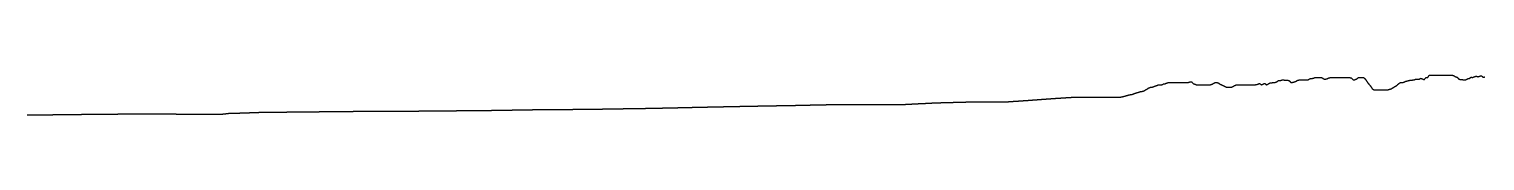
# Model space of a CAD drawing. Header units: millimetres. Extents: x 0 to 74012, y -3596 to 150.
# Drawn here: x 65054 to 74012, y -95 to 150 of the extents above; entities that cross this region are included whole.
import ezdxf

# ---------------------------------------------------------------- set-up
doc = ezdxf.new("R2010")
doc.units = ezdxf.units.MM
doc.layers.add('Clone', color=7, linetype='CONTINUOUS')

msp = doc.modelspace()

# ---------------------------------------------------------------- linework, layer by layer
at = {"layer": 'Clone'}
for points in [[(71993.4, 86.1259), (72003.6, 90)], [(72003.6, 90), (72013.8, 90)], [(72013.8, 90), (72024, 90.4178)], [(72024, 90.4178), (72034.2, 95.1557)], [(72034.2, 95.1557), (72044.4, 97.0347)], [(72044.4, 97.0347), (72054.6, 100.951)], [(72054.6, 100.951), (72064.8, 104.506)], [(72064.8, 104.506), (72074.9, 105)], [(72074.9, 105), (72085.1, 105)], [(72085.1, 105), (72095.3, 105)], [(72095.3, 105), (72105.5, 105)], [(72105.5, 105), (72115.7, 105)], [(72115.7, 105), (72125.9, 105)], [(72125.9, 105), (72136.1, 105)], [(72136.1, 105), (72146.3, 105)], [(72146.3, 105), (72156.4, 105)], [(72156.4, 105), (72166.6, 105)], [(72166.6, 105), (72176.8, 105)], [(72176.8, 105), (72187, 105)], [(72187, 105), (72197.2, 108.178)], [(72197.2, 108.178), (72207.4, 108.782)], [(72207.4, 108.782), (72217.6, 97.2905)], [(72217.6, 97.2905), (72227.7, 94.2223)], [(72227.7, 94.2223), (72237.9, 90.3463)], [(72237.9, 90.3463), (72248.1, 89.6213)], [(72248.1, 89.6213), (72258.3, 89.9304)], [(72258.3, 89.9304), (72268.5, 90)], [(72268.5, 90), (72278.7, 90)], [(72278.7, 90), (72288.9, 90)], [(72288.9, 90), (72299.1, 90)], [(72299.1, 90), (72309.2, 90)], [(72309.2, 90), (72319.4, 90)], [(72319.4, 90), (72329.6, 92.1281)], [(72329.6, 92.1281), (72339.8, 97.4037)], [(72339.8, 97.4037), (72350, 103.088)], [(72350, 103.088), (72360.2, 105)], [(72360.2, 105), (72370.4, 102.672)], [(72370.4, 102.672), (72380.6, 95.5881)], [(72380.6, 95.5881), (72390.7, 90.847)], [(72390.7, 90.847), (72400.9, 85.8732)], [(72472.2, 85.8723), (72482.4, 90)], [(72482.4, 90), (72492.6, 90)], [(72492.6, 90), (72502.8, 90)], [(72502.8, 90), (72513, 90)], [(72513, 90), (72523.2, 90)], [(72523.2, 90), (72533.4, 90)], [(72533.4, 90), (72543.5, 90)], [(72543.5, 90), (72553.7, 90)], [(72553.7, 90), (72563.9, 90)], [(72563.9, 90), (72574.1, 90)], [(72574.1, 90), (72584.3, 90)], [(72584.3, 90), (72594.5, 90)], [(72594.5, 90), (72604.7, 91.5769)], [(72604.7, 91.5769), (72614.9, 93.9467)], [(72614.9, 93.9467), (72625.5, 99.0013)], [(72625.5, 99.0013), (72636.2, 90.3588)], [(72636.2, 90.3588), (72646.9, 94.5849)], [(72646.9, 94.5849), (72657.5, 99.1783)], [(72657.5, 99.1783), (72668.2, 90)], [(72668.2, 90), (72678.9, 95.3997)], [(72678.9, 95.3997), (72689.5, 101.453)], [(72689.5, 101.453), (72700.2, 102.512)], [(72700.2, 102.512), (72710.9, 105)], [(72710.9, 105), (72721.5, 105)], [(72721.5, 105), (72732.2, 109.054)], [(72732.2, 109.054), (72742.9, 116.757)], [(72742.9, 116.757), (72753.5, 116.675)], [(72753.5, 116.675), (72764.2, 120)], [(72764.2, 120), (72774.9, 120)], [(72774.9, 120), (72785.5, 117.802)], [(72785.5, 117.802), (72796.2, 118.453)], [(72796.2, 118.453), (72806.9, 116.829)], [(72806.9, 116.829), (72817.5, 105.262)], [(72817.5, 105.262), (72828.2, 105)], [(72828.2, 105), (72838.9, 107.905)], [(72838.9, 107.905), (72849.5, 111.729)], [(72849.5, 111.729), (72860.2, 118.567)], [(72860.2, 118.567), (72870.9, 120)], [(72870.9, 120), (72881.5, 120)], [(72881.5, 120), (72892.2, 120)], [(72892.2, 120), (72902.9, 120)], [(72902.9, 120), (72913.5, 120)], [(72913.5, 120), (72924.2, 121.085)], [(72924.2, 121.085), (72934.9, 127.4)], [(72934.9, 127.4), (72945.5, 128.913)], [(72945.5, 128.913), (72956.2, 130.427)], [(72956.2, 130.427), (72966.9, 135)], [(72966.9, 135), (72977.5, 135)], [(72977.5, 135), (72988.2, 135)], [(72988.2, 135), (72998.9, 135)], [(72998.9, 135), (73009.5, 133.793)], [(73009.5, 133.793), (73020.2, 126.383)], [(73020.2, 126.383), (73030.9, 124.504)], [(73030.9, 124.504), (73041.5, 127.955)], [(73041.5, 127.955), (73052.2, 132.65)], [(73052.2, 132.65), (73062.9, 135)], [(73062.9, 135), (73073.5, 135)], [(73073.5, 135), (73084.2, 135)], [(73084.2, 135), (73094.9, 135)], [(73094.9, 135), (73105.5, 135)], [(73105.5, 135), (73116.2, 135)], [(73116.2, 135), (73126.9, 135)], [(73126.9, 135), (73137.5, 135)], [(73137.5, 135), (73148.2, 135)], [(73148.2, 135), (73158.9, 135)], [(73158.9, 135), (73169.5, 135)], [(73169.5, 135), (73180.2, 135)], [(73180.2, 135), (73190.9, 131.754)], [(73190.9, 131.754), (73201.5, 120.584)], [(73201.5, 120.584), (73212.2, 121.452)], [(73212.2, 121.452), (73222.9, 126.107)], [(73222.9, 126.107), (73233.5, 134.093)], [(73233.5, 134.093), (73244.2, 135)], [(73244.2, 135), (73254.9, 135)], [(73254.9, 135), (73265.5, 135)], [(73265.5, 135), (73276.2, 125.824)], [(73276.2, 125.824), (73286.9, 108.561)], [(73286.9, 108.561), (73297.5, 95.3716)], [(73297.5, 95.3716), (73308.2, 82.7522)], [(73468.2, 84.693), (73478.9, 94.3153)], [(73478.9, 94.3153), (73489.5, 102.859)], [(73489.5, 102.859), (73500.2, 105)], [(73500.2, 105), (73510.9, 105.402)], [(73510.9, 105.402), (73521.5, 110.579)], [(73521.5, 110.579), (73532.2, 113.566)], [(73532.2, 113.566), (73542.9, 116.004)], [(73542.9, 116.004), (73553.5, 118.905)], [(73553.5, 118.905), (73564.2, 119.558)], [(73564.2, 119.558), (73574.9, 120)], [(73574.9, 120), (73585.5, 124.834)], [(73585.5, 124.834), (73596.2, 124.844)], [(73596.2, 124.844), (73606.9, 124.059)], [(73606.9, 124.059), (73617.5, 130.109)], [(73617.5, 130.109), (73628.2, 126.555)], [(73628.2, 126.555), (73638.9, 121.821)], [(73638.9, 121.821), (73649.5, 134)], [(73649.5, 134), (73660.2, 134.152)], [(73660.2, 134.152), (73670.9, 149.507)], [(73670.9, 149.507), (73681.5, 150)], [(73681.5, 150), (73692.2, 150)], [(73692.2, 150), (73702.9, 150)], [(73702.9, 150), (73713.5, 150)], [(73713.5, 150), (73724.2, 150)], [(73724.2, 150), (73734.9, 150)], [(73734.9, 150), (73745.5, 150)], [(73745.5, 150), (73756.2, 150)], [(73756.2, 150), (73766.9, 150)], [(73766.9, 150), (73777.5, 150)], [(73777.5, 150), (73788.2, 150)], [(73788.2, 150), (73798.9, 150)], [(73798.9, 150), (73809.5, 150)], [(73809.5, 150), (73820.2, 146.136)], [(73820.2, 146.136), (73830.9, 140.511)], [(73830.9, 140.511), (73841.5, 136.832)], [(73841.5, 136.832), (73852.2, 124.558)], [(73852.2, 124.558), (73862.9, 123.161)], [(73862.9, 123.161), (73873.5, 122.374)], [(73873.5, 122.374), (73884.2, 120)], [(73884.2, 120), (73894.9, 121.669)], [(73894.9, 121.669), (73905.5, 127.267)], [(73905.5, 127.267), (73916.2, 129.244)], [(73916.2, 129.244), (73926.9, 136.739)], [(73926.9, 136.739), (73937.5, 135.376)], [(73937.5, 135.376), (73948.2, 140.257)], [(73948.2, 140.257), (73958.9, 142.996)], [(73958.9, 142.996), (73969.5, 139.573)], [(73969.5, 139.573), (73980.2, 143.352)], [(73980.2, 143.352), (73990.9, 145.692)], [(73990.9, 145.692), (74001.5, 136.78)], [(74001.5, 136.78), (74012.2, 138.609)], [(71260, -0.7159), (71270.2, 0.0506)], [(71270.2, 0.0506), (71280.4, 0.8172)], [(71280.4, 0.8172), (71290.5, 1.5691)], [(71290.5, 1.5691), (71300.7, 2.3211)], [(71300.7, 2.3211), (71310.9, 3.0551)], [(71310.9, 3.0551), (71321.1, 3.789)], [(71321.1, 3.789), (71331.3, 4.5229)], [(71331.3, 4.5229), (71341.5, 5.2633)], [(71341.5, 5.2633), (71351.7, 5.9724)], [(71351.7, 5.9724), (71361.9, 6.6816)], [(71361.9, 6.6816), (71372, 7.3907)], [(71372, 7.3907), (71382.2, 8.0998)], [(71382.2, 8.0998), (71392.4, 8.809)], [(71392.4, 8.809), (71402.6, 9.2307)], [(71402.6, 9.2307), (71412.8, 9.9398)], [(71412.8, 9.9398), (71423, 10.649)], [(71423, 10.649), (71433.2, 11.3581)], [(71433.2, 11.3581), (71443.4, 12.0672)], [(71443.4, 12.0672), (71453.5, 12.489)], [(71453.5, 12.489), (71463.7, 13.1981)], [(71463.7, 13.1981), (71473.9, 13.9072)], [(71473.9, 13.9072), (71484.1, 14.6164)], [(71484.1, 14.6164), (71494.3, 15)], [(71494.3, 15), (71504.5, 15)], [(71504.5, 15), (71514.7, 15)], [(71514.7, 15), (71524.8, 15)], [(71524.8, 15), (71535, 15)], [(71535, 15), (71545.2, 15)], [(71545.2, 15), (71555.4, 15)], [(71555.4, 15), (71565.6, 15)], [(71565.6, 15), (71575.8, 15)], [(71575.8, 15), (71586, 15)], [(71586, 15), (71596.2, 15)], [(71596.2, 15), (71606.3, 15)], [(71606.3, 15), (71616.5, 15)], [(71616.5, 15), (71626.7, 15)], [(71626.7, 15), (71636.9, 15)], [(71636.9, 15), (71647.1, 15)], [(71647.1, 15), (71657.3, 15)], [(71657.3, 15), (71667.5, 15)], [(71667.5, 15), (71677.7, 15)], [(71677.7, 15), (71687.8, 15)], [(71687.8, 15), (71698, 15)], [(71698, 15), (71708.2, 15)], [(71708.2, 15), (71718.4, 15)], [(71718.4, 15), (71728.6, 15)], [(71728.6, 15), (71738.8, 15)], [(71738.8, 15), (71749, 15)], [(71749, 15), (71759.1, 15)], [(71759.1, 15), (71769.3, 15)], [(71769.3, 15), (71779.5, 16.4321)], [(71779.5, 16.4321), (71789.7, 19.2595)], [(71789.7, 19.2595), (71799.9, 22.0868)], [(71799.9, 22.0868), (71810.1, 24.9142)], [(71810.1, 24.9142), (71820.3, 27.8319)], [(71820.3, 27.8319), (71830.5, 30)], [(71830.5, 30), (71840.6, 31.4692)], [(71840.6, 31.4692), (71850.8, 35.1013)], [(71850.8, 35.1013), (71861, 38.7334)], [(71861, 38.7334), (71871.2, 42.1428)], [(71871.2, 42.1428), (71881.4, 44.3461)], [(71881.4, 44.3461), (71891.6, 48.6297)], [(71891.6, 48.6297), (71901.8, 49.5612)], [(71901.8, 49.5612), (71912, 52.2072)], [(71912, 52.2072), (71922.1, 57.9464)], [(71922.1, 57.9464), (71932.3, 62.9784)], [(71932.3, 62.9784), (71942.5, 70.485)], [(71942.5, 70.485), (71952.7, 74.772)], [(71952.7, 74.772), (71962.9, 75.1509)], [(71962.9, 75.1509), (71973.1, 78.8092)], [(71973.1, 78.8092), (71983.3, 82.4676)], [(71983.3, 82.4676), (71993.4, 86.1259)], [(72400.9, 85.8732), (72411.1, 81.3555)], [(72411.1, 81.3555), (72421.3, 76.2448)], [(72421.3, 76.2448), (72431.5, 75)], [(72431.5, 75), (72441.7, 75)], [(72441.7, 75), (72451.9, 75)], [(72451.9, 75), (72462, 80.0899)], [(72462, 80.0899), (72472.2, 85.8723)], [(73308.2, 82.7522), (73318.9, 66.4311)], [(73318.9, 66.4311), (73329.5, 60)], [(73329.5, 60), (73340.2, 60)], [(73340.2, 60), (73350.9, 60)], [(73350.9, 60), (73361.5, 60)], [(73361.5, 60), (73372.2, 60)], [(73372.2, 60), (73382.9, 60)], [(73382.9, 60), (73393.5, 60)], [(73393.5, 60), (73404.2, 60)], [(73404.2, 60), (73414.9, 60)], [(73414.9, 60), (73425.5, 62.9439)], [(73425.5, 62.9439), (73436.2, 65.9578)], [(73436.2, 65.9578), (73446.9, 72.5012)], [(73446.9, 72.5012), (73457.5, 78.8958)], [(73457.5, 78.8958), (73468.2, 84.693)], [(65499.9, -89.6689), (65510.8, -89.5361)], [(65510.8, -89.5361), (65521.7, -89.4582)], [(65521.7, -89.4582), (65532.6, -89.3254)], [(65532.6, -89.3254), (65543.5, -89.2476)], [(65543.5, -89.2476), (65554.4, -89.1147)], [(65554.4, -89.1147), (65565.3, -89.0369)], [(65565.3, -89.0369), (65576.2, -88.959)], [(65576.2, -88.959), (65587.1, -88.8262)], [(65587.1, -88.8262), (65598, -88.7484)], [(65598, -88.7484), (65608.9, -88.6155)], [(65608.9, -88.6155), (65619.8, -88.5377)], [(65619.8, -88.5377), (65630.8, -88.4049)], [(65630.8, -88.4049), (65641.7, -88.327)], [(65641.7, -88.327), (65652.6, -88.2491)], [(65652.6, -88.2491), (65663.5, -88.1163)], [(65663.5, -88.1163), (65674.4, -88.0385)], [(65674.4, -88.0385), (65685.3, -87.9057)], [(65685.3, -87.9057), (65696.2, -87.8278)], [(65696.2, -87.8278), (65707.1, -87.695)], [(65707.1, -87.695), (65718, -87.6171)], [(65718, -87.6171), (65728.9, -87.5393)], [(65728.9, -87.5393), (65739.8, -87.4065)], [(65739.8, -87.4065), (65750.7, -87.331)], [(65750.7, -87.331), (65761.6, -87.1988)], [(65761.6, -87.1988), (65772.5, -87.1316)], [(65772.5, -87.1316), (65783.4, -87.0687)], [(65783.4, -87.0687), (65794.3, -86.9365)], [(65794.3, -86.9365), (65805.2, -87.0129)], [(65805.2, -87.0129), (65816.1, -87.2643)], [(65816.1, -87.2643), (65827, -87.151)], [(65827, -87.151), (65837.9, -87.4024)], [(65837.9, -87.4024), (65848.8, -87.6539)], [(65848.8, -87.6539), (65859.7, -87.5405)], [(65859.7, -87.5405), (65870.6, -87.792)], [(65870.6, -87.792), (65881.5, -87.6786)], [(65881.5, -87.6786), (65892.4, -87.9301)], [(65892.4, -87.9301), (65903.3, -88.1815)], [(65903.3, -88.1815), (65914.2, -88.0682)], [(65914.2, -88.0682), (65925.1, -88.3196)], [(65925.1, -88.3196), (65936, -88.5711)], [(65936, -88.5711), (65946.9, -88.4577)], [(65946.9, -88.4577), (65957.8, -88.7092)], [(65957.8, -88.7092), (65968.7, -88.9606)], [(65968.7, -88.9606), (65979.6, -88.8473)], [(65979.6, -88.8473), (65990.5, -89.0987)], [(65990.5, -89.0987), (66001.4, -89.3502)], [(66001.4, -89.3502), (66012.3, -89.2368)], [(66012.3, -89.2368), (66023.2, -89.4883)], [(66023.2, -89.4883), (66034.1, -89.3749)], [(66034.1, -89.3749), (66045, -89.6264)], [(66236.3, -90), (66246.9, -88.6451)], [(66246.9, -88.6451), (66257.4, -87.5684)], [(66257.4, -87.5684), (66268, -86.3091)], [(66268, -86.3091), (66278.6, -85.1383)], [(66278.6, -85.1383), (66289.1, -83.7612)], [(66289.1, -83.7612), (66299.7, -83.6839)], [(66299.7, -83.6839), (66310.3, -83.4528)], [(66310.3, -83.4528), (66320.9, -83.314)], [(66320.9, -83.314), (66331.4, -82.8956)], [(66331.4, -82.8956), (66342, -82.7568)], [(66342, -82.7568), (66352.6, -82.5716)], [(66352.6, -82.5716), (66363.1, -82.185)], [(66363.1, -82.185), (66373.7, -81.8528)], [(66373.7, -81.8528), (66384.3, -81.4979)], [(66384.3, -81.4979), (66394.9, -81.1379)], [(66394.9, -81.1379), (66405.4, -80.7659)], [(66405.4, -80.7659), (66416, -80.4037)], [(66416, -80.4037), (66426.6, -80.0337)], [(66426.6, -80.0337), (66436.8, -79.6637)], [(66436.8, -79.6637), (66447.1, -79.2995)], [(66447.1, -79.2995), (66457.4, -78.9295)], [(66457.4, -78.9295), (66467.6, -78.5595)], [(66467.6, -78.5595), (66477.9, -78.211)], [(66477.9, -78.211), (66488.1, -77.9529)], [(66488.1, -77.9529), (66498.4, -77.8533)], [(66498.4, -77.8533), (66508.7, -77.7536)], [(66508.7, -77.7536), (66518.9, -77.654)], [(66518.9, -77.654), (66529.2, -77.5543)], [(66529.2, -77.5543), (66539.4, -77.4562)], [(66539.4, -77.4562), (66549.7, -77.3562)], [(66549.7, -77.3562), (66560, -77.2561)], [(66560, -77.2561), (66570.2, -77.156)], [(66570.2, -77.156), (66580.5, -77.0559)], [(66580.5, -77.0559), (66590.7, -76.9543)], [(66590.7, -76.9543), (66601, -76.8542)], [(66601, -76.8542), (66611.3, -76.7541)], [(66611.3, -76.7541), (66621.5, -76.654)], [(66621.5, -76.654), (66631.8, -76.5539)], [(66631.8, -76.5539), (66642, -76.4524)], [(66642, -76.4524), (66652.3, -76.3523)], [(66652.3, -76.3523), (66662.6, -76.2522)], [(66662.6, -76.2522), (66672.8, -76.1521)], [(66672.8, -76.1521), (66683.1, -76.052)], [(66683.1, -76.052), (66693.3, -75.9505)], [(66693.3, -75.9505), (66703.6, -75.8504)], [(66703.6, -75.8504), (66713.9, -75.7503)], [(66713.9, -75.7503), (66724.1, -75.6502)], [(66724.1, -75.6502), (66734.4, -75.5501)], [(66734.4, -75.5501), (66744.6, -75.4485)], [(66744.6, -75.4485), (66754.9, -75.3484)], [(66754.9, -75.3484), (66765.2, -75.2483)], [(66765.2, -75.2483), (66775.4, -75.1483)], [(66775.4, -75.1483), (66785.7, -75.0482)], [(66785.7, -75.0482), (66795.9, -74.9481)], [(66795.9, -74.9481), (66806.2, -74.8465)], [(66806.2, -74.8465), (66816.5, -74.7464)], [(66816.5, -74.7464), (66826.7, -74.6463)], [(66826.7, -74.6463), (66837, -74.4461)], [(66837, -74.4461), (66847.3, -74.346)], [(66847.3, -74.346), (66857.5, -74.2459)], [(66857.5, -74.246), (66867.8, -74.1459)], [(66867.8, -74.1459), (66878, -74.0443)], [(66878, -74.0443), (66888.3, -73.9442)], [(66888.3, -73.9442), (66898.6, -73.8441)], [(66898.6, -73.8441), (66908.8, -73.744)], [(66908.8, -73.744), (66919.1, -73.6439)], [(66919.1, -73.6439), (66929.3, -73.5438)], [(66929.3, -73.5438), (66939.6, -73.4437)], [(66939.6, -73.4437), (66949.9, -73.3436)], [(66949.9, -73.3436), (66960.1, -73.2421)], [(66960.1, -73.2421), (66970.4, -73.142)], [(66970.4, -73.142), (66980.6, -73.0419)], [(66980.6, -73.0419), (66990.9, -72.9418)], [(66990.9, -72.9418), (67001.2, -72.8417)], [(67001.2, -72.8417), (67011.4, -72.7416)], [(67011.4, -72.7416), (67021.7, -72.6415)], [(67021.7, -72.6415), (67031.9, -72.5414)], [(67031.9, -72.5414), (67042.2, -72.4399)], [(67042.2, -72.4399), (67052.5, -72.3398)], [(67052.5, -72.3398), (67062.7, -72.2397)], [(67062.7, -72.2397), (67073, -72.1396)], [(67073, -72.1396), (67083.2, -72.0395)], [(67083.2, -72.0395), (67093.5, -72)], [(67093.5, -72), (67103.8, -72)], [(67103.8, -72), (67114, -72)], [(67114, -72), (67124.3, -72)], [(67124.3, -72), (67134.5, -72)], [(67134.5, -72), (67144.8, -72)], [(67144.8, -72), (67155.1, -72)], [(67155.1, -72), (67165.3, -72)], [(67165.3, -72), (67175.6, -72)], [(67175.6, -72), (67185.8, -72)], [(67185.8, -72), (67196.1, -72)], [(67196.1, -72), (67206.4, -72)], [(67206.4, -72), (67216.6, -72)], [(67216.6, -72), (67226.9, -72)], [(67226.9, -72), (67237.1, -72)], [(67237.1, -72), (67247.4, -72)], [(67247.4, -72), (67257.7, -72)], [(67257.7, -72), (67267.9, -72)], [(67267.9, -72), (67278.2, -72)], [(67278.2, -72), (67288.4, -72)], [(67288.4, -72), (67298.7, -72)], [(67298.7, -72), (67309, -71.9102)], [(67309, -71.9102), (67319.2, -71.8035)], [(67319.2, -71.8035), (67329.5, -71.6968)], [(67329.5, -71.6968), (67339.8, -71.4835)], [(67339.8, -71.4835), (67350, -71.3768)], [(67350, -71.3768), (67360.3, -71.2701)], [(67360.3, -71.2701), (67370.5, -71.1635)], [(67370.5, -71.1635), (67380.8, -71.0568)], [(67380.8, -71.0568), (67391.1, -70.9501)], [(67391.1, -70.9501), (67401.3, -70.8435)], [(67401.3, -70.8435), (67411.6, -70.747)], [(67411.6, -70.747), (67421.8, -70.671)], [(67421.8, -70.671), (67432.1, -70.5106)], [(67432.1, -70.5106), (67442.4, -70.4256)], [(67442.4, -70.4256), (67452.6, -70.3381)], [(67452.6, -70.3381), (67462.9, -70.2505)], [(67462.9, -70.2505), (67473.1, -70.1629)], [(67473.1, -70.1629), (67483.4, -70.0753)], [(67483.4, -70.0753), (67493.7, -69.9877)], [(67493.7, -69.9877), (67503.9, -69.9002)], [(67503.9, -69.9002), (67514.2, -69.8126)], [(67514.2, -69.8126), (67524.4, -69.725)], [(67524.4, -69.725), (67534.7, -69.6374)], [(67534.7, -69.6374), (67545, -69.5499)], [(67545, -69.5499), (67555.2, -69.4623)], [(67555.2, -69.4623), (67565.5, -69.3747)], [(67565.5, -69.3747), (67575.7, -69.2871)], [(67575.7, -69.2871), (67586, -69.1995)], [(67586, -69.1995), (67596.3, -69.112)], [(67596.3, -69.112), (67606.5, -69.0244)], [(67606.5, -69.0244), (67616.8, -68.9302)], [(67616.8, -68.9302), (67627, -68.8321)], [(67627, -68.8321), (67637.3, -68.734)], [(67637.3, -68.734), (67647.6, -68.6365)], [(67647.6, -68.6365), (67657.8, -68.5404)], [(67657.8, -68.5404), (67668.1, -68.4444)], [(67668.1, -68.4444), (67678.3, -68.3483)], [(67678.3, -68.3483), (67688.6, -68.2523)], [(67688.6, -68.2523), (67698.9, -68.1565)], [(67698.9, -68.1565), (67709.1, -68.0607)], [(67709.1, -68.0607), (67719.4, -68.011)], [(67719.4, -68.011), (67729.6, -67.9158)], [(67729.6, -67.9158), (67739.9, -67.7254)], [(67739.9, -67.7254), (67750.2, -67.6302)], [(67750.2, -67.6302), (67760.4, -67.535)], [(67760.4, -67.535), (67770.7, -67.4398)], [(67770.7, -67.4398), (67780.9, -67.3449)], [(67780.9, -67.3449), (67791.2, -67.2505)], [(67791.2, -67.2505), (67801.5, -67.1561)], [(67801.5, -67.1561), (67811.7, -67.0618)], [(67811.7, -67.0618), (67822, -66.9674)], [(67822, -66.9674), (67832.3, -66.873)], [(67832.3, -66.873), (67842.5, -66.7786)], [(67842.5, -66.7786), (67852.8, -66.6843)], [(67852.8, -66.6843), (67863, -66.5899)], [(67863, -66.5899), (67873.3, -66.4955)], [(67873.3, -66.4955), (67883.6, -66.4011)], [(67883.6, -66.4011), (67893.8, -66.3068)], [(67893.8, -66.3068), (67904.1, -66.2124)], [(67904.1, -66.2124), (67914.3, -66.1179)], [(67914.3, -66.1179), (67924.6, -66.0235)], [(67924.6, -66.0235), (67934.9, -65.9608)], [(67934.9, -65.9608), (67945.1, -65.7642)], [(67945.1, -65.7642), (67955.4, -65.5684)], [(67955.4, -65.5684), (67965.6, -65.3731)], [(67965.6, -65.3731), (67975.9, -65.1778)], [(67975.9, -65.1778), (67986.2, -64.9825)], [(67986.2, -64.9825), (67996.4, -64.7872)], [(67996.4, -64.7872), (68006.7, -64.5965)], [(68006.7, -64.5965), (68016.9, -64.4068)], [(68016.9, -64.4068), (68027.2, -64.2172)], [(68027.2, -64.2172), (68037.5, -64.0305)], [(68037.5, -64.0305), (68047.7, -63.8444)], [(68047.7, -63.8444), (68058, -63.807)], [(68058, -63.807), (68068.2, -63.6381)], [(68068.2, -63.6381), (68078.5, -63.4232)], [(68078.5, -63.4232), (68088.8, -63.2495)], [(68088.8, -63.2495), (68099, -63.0839)], [(68099, -63.0839), (68109.3, -62.9079)], [(68109.3, -62.9079), (68119.5, -62.733)], [(68119.5, -62.733), (68129.8, -62.5609)], [(68129.8, -62.5609), (68140.1, -62.3019)], [(68140.1, -62.3019), (68150.3, -62.1828)], [(68150.3, -62.1828), (68160.6, -62.0456)], [(68160.6, -62.0456), (68170.8, -61.822)], [(68170.8, -61.822), (68181.1, -61.5512)], [(68181.1, -61.5512), (68191.4, -61.5298)], [(68191.4, -61.5298), (68201.6, -61.465)], [(68201.6, -61.465), (68211.9, -61.3979)], [(68211.9, -61.3979), (68222.1, -61.3309)], [(68222.1, -61.3309), (68232.4, -61.2638)], [(68232.4, -61.2638), (68242.7, -61.1967)], [(68242.7, -61.1967), (68252.9, -61.2941)], [(68252.9, -61.2941), (68263.2, -61.227)], [(68263.2, -61.227), (68273.4, -61.1599)], [(68273.4, -61.1599), (68283.7, -61.0928)], [(68283.7, -61.0928), (68294, -61.0258)], [(68294, -61.0258), (68304.2, -60.9395)], [(68304.2, -60.9395), (68314.5, -60.9449)], [(68314.5, -60.9449), (68324.7, -60.8431)], [(68324.7, -60.8431), (68335, -60.7398)], [(68335, -60.7398), (68345.3, -60.6361)], [(68345.3, -60.6361), (68355.5, -60.5324)], [(68355.5, -60.5324), (68365.8, -60.4206)], [(68365.8, -60.4206), (68376.1, -60.3221)], [(68376.1, -60.3221), (68386.3, -60.3113)], [(68386.3, -60.3113), (68396.6, -60.1852)], [(68396.6, -60.1852), (68406.8, -60.059)], [(68406.8, -60.059), (68417.1, -60)], [(68417.1, -60), (68427.4, -59.9432)], [(68427.4, -59.9432), (68437.6, -59.8107)], [(68437.6, -59.8107), (68447.9, -59.831)], [(68447.9, -59.831), (68458.1, -59.7426)], [(68458.1, -59.7426), (68468.4, -59.6098)], [(68468.4, -59.6098), (68478.7, -59.4723)], [(68478.7, -59.4723), (68488.9, -59.3153)], [(68488.9, -59.3153), (68499.2, -59.1794)], [(68499.2, -59.1794), (68509.4, -59.0366)], [(68509.4, -59.0366), (68519.7, -58.995)], [(68519.7, -58.995), (68529.9, -58.8522)], [(68529.9, -58.8522), (68540.1, -58.7093)], [(68540.1, -58.7093), (68550.3, -58.5665)], [(68550.3, -58.5665), (68560.4, -58.4237)], [(68560.4, -58.4237), (68570.6, -58.2858)], [(68570.6, -58.2858), (68580.8, -58.1197)], [(68580.8, -58.1197), (68591, -57.9531)], [(68591, -57.9531), (68601.2, -57.7865)], [(68601.2, -57.7865), (68611.4, -57.6199)], [(68611.4, -57.6199), (68621.6, -57.4534)], [(68621.6, -57.4534), (68631.8, -57.3196)], [(68631.8, -57.3196), (68641.9, -57.1512)], [(68641.9, -57.1512), (68652.1, -56.9828)], [(68652.1, -56.9828), (68662.3, -56.8144)], [(68662.3, -56.8144), (68672.5, -56.6459)], [(68672.5, -56.6459), (68682.7, -56.4815)], [(68682.7, -56.4815), (68692.9, -56.315)], [(68692.9, -56.315), (68703.1, -56.1484)], [(68703.1, -56.1484), (68713.2, -55.9839)], [(68713.2, -55.9839), (68723.4, -55.8204)], [(68723.4, -55.8204), (68733.6, -55.7144)], [(68733.6, -55.7144), (68743.8, -55.5509)], [(68743.8, -55.5509), (68754, -55.3873)], [(68754, -55.3873), (68764.2, -55.2233)], [(68764.2, -55.2233), (68774.4, -55.0553)], [(68774.4, -55.0553), (68784.6, -54.8873)], [(68784.6, -54.8873), (68794.7, -54.7712)], [(68794.7, -54.7712), (68804.9, -54.6131)], [(68804.9, -54.6131), (68815.1, -54.4495)], [(68815.1, -54.4495), (68825.3, -54.286)], [(68825.3, -54.286), (68835.5, -54.1225)], [(68835.5, -54.1225), (68845.7, -54.0337)], [(68845.7, -54.0337), (68855.9, -53.8806)], [(68855.9, -53.8806), (68866.1, -53.667)], [(68866.1, -53.667), (68876.2, -53.4535)], [(68876.2, -53.4535), (68886.4, -53.24)], [(68886.4, -53.24), (68896.6, -53.0957)], [(68896.6, -53.0957), (68906.8, -52.8872)], [(68906.8, -52.8872), (68917, -52.6786)], [(68917, -52.6786), (68927.2, -52.47)], [(68927.2, -52.47), (68937.4, -52.2615)], [(68937.4, -52.2615), (68947.5, -52.035)], [(68947.5, -52.035), (68957.7, -51.8519)], [(68957.7, -51.8519), (68967.9, -51.6332)], [(68967.9, -51.6332), (68978.1, -51.4145)], [(68978.1, -51.4145), (68988.3, -51.1957)], [(68988.3, -51.1957), (68998.5, -50.9697)], [(68998.5, -50.9697), (69008.7, -50.7433)], [(69008.7, -50.7433), (69018.9, -50.5146)], [(69018.9, -50.5146), (69029, -50.2862)], [(69029, -50.2862), (69039.2, -50.0577)], [(69039.2, -50.0577), (69049.4, -49.8293)], [(69049.4, -49.8293), (69059.6, -49.6087)], [(69059.6, -49.6087), (69069.8, -49.3719)], [(69069.8, -49.3719), (69080, -49.135)], [(69080, -49.135), (69090.2, -48.8981)], [(69090.2, -48.8981), (69100.4, -48.6613)], [(69100.4, -48.6613), (69110.5, -48.4244)], [(69110.5, -48.4244), (69120.7, -48.1973)], [(69120.7, -48.1973), (69130.9, -47.9617)], [(69130.9, -47.9617), (69141.1, -47.7338)], [(69141.1, -47.7338), (69151.3, -47.5059)], [(69151.3, -47.5059), (69161.5, -47.278)], [(69161.5, -47.278), (69171.7, -47.0714)], [(69171.7, -47.0714), (69181.8, -46.8518)], [(69181.8, -46.8518), (69192, -46.6287)], [(69192, -46.6287), (69202.2, -46.4054)], [(69202.2, -46.4054), (69212.4, -46.1821)], [(69212.4, -46.1821), (69222.6, -45.9747)], [(69222.6, -45.9747), (69232.8, -45.7515)], [(69232.8, -45.7515), (69243, -45.5307)], [(69243, -45.5307), (69253.2, -45.3138)], [(69253.2, -45.3138), (69263.3, -45.0969)], [(69263.3, -45.0969), (69273.5, -44.88)], [(69273.5, -44.88), (69283.7, -44.6991)], [(69283.7, -44.6991), (69293.9, -44.4797)], [(69293.9, -44.4797), (69304.1, -44.2603)], [(69304.1, -44.2603), (69314.3, -44.0414)], [(69314.3, -44.0414), (69324.5, -43.8251)], [(69324.5, -43.8251), (69334.7, -43.6507)], [(69334.7, -43.6507), (69344.8, -43.4345)], [(69344.8, -43.4345), (69355, -43.2179)], [(69355, -43.2179), (69365.2, -43.0005)], [(69365.2, -43.0005), (69375.4, -42.783)], [(69375.4, -42.783), (69385.6, -42.6033)], [(69385.6, -42.6033), (69395.8, -42.3871)], [(69395.8, -42.3871), (69406, -42.1708)], [(69406, -42.1708), (69416.1, -41.9582)], [(69416.1, -41.9582), (69426.3, -41.7595)], [(69426.3, -41.7595), (69436.5, -41.563)], [(69436.5, -41.563), (69446.7, -41.3971)], [(69446.7, -41.3971), (69456.9, -41.1997)], [(69456.9, -41.1997), (69467.1, -41.0023)], [(69467.1, -41.0023), (69477.3, -40.8049)], [(69477.3, -40.8049), (69487.5, -40.6117)], [(69487.5, -40.6117), (69497.6, -40.4785)], [(69497.6, -40.4785), (69507.8, -40.2849)], [(69507.8, -40.2849), (69518, -40.0913)], [(69518, -40.0913), (69528.2, -39.8977)], [(69528.2, -39.8977), (69538.4, -39.7041)], [(69538.4, -39.7041), (69548.6, -39.5385)], [(69548.6, -39.5385), (69558.8, -39.3527)], [(69558.8, -39.3527), (69569, -39.1669)], [(69569, -39.1669), (69579.1, -38.9811)], [(69579.1, -38.9811), (69589.3, -38.7953)], [(69589.3, -38.7953), (69599.5, -38.6094)], [(69599.5, -38.6094), (69609.7, -38.4325)], [(69609.7, -38.4325), (69619.9, -38.2502)], [(69619.9, -38.2502), (69630.1, -38.0678)], [(69630.1, -38.0678), (69640.3, -37.8855)], [(69640.3, -37.8855), (69650.4, -37.7032)], [(69650.4, -37.7032), (69660.6, -37.5552)], [(69660.6, -37.5552), (69670.8, -37.3666)], [(69670.8, -37.3666), (69681, -37.1841)], [(69681, -37.1841), (69691.2, -37.0053)], [(69691.2, -37.0053), (69701.4, -36.8265)], [(69701.4, -36.8265), (69711.6, -36.6987)], [(69711.6, -36.6987), (69721.8, -36.5199)], [(69721.8, -36.5199), (69731.9, -36.3412)], [(69731.9, -36.3412), (69742.1, -36.1602)], [(69742.1, -36.1602), (69752.3, -35.9801)], [(69752.3, -35.9801), (69762.5, -35.7371)], [(69762.5, -35.7371), (69772.7, -35.5779)], [(69772.7, -35.5779), (69782.9, -35.3349)], [(69782.9, -35.3349), (69793.1, -35.0929)], [(69793.1, -35.0929), (69803.3, -34.8516)], [(69803.3, -34.8516), (69813.4, -34.6103)], [(69813.4, -34.6103), (69823.6, -34.452)], [(69823.6, -34.452), (69833.8, -34.2092)], [(69833.8, -34.2092), (69844, -33.9682)], [(69844, -33.9682), (69854.2, -33.7231)], [(69854.2, -33.7231), (69864.4, -33.477)], [(69864.4, -33.477), (69874.6, -33.3128)], [(69874.6, -33.3128), (69884.7, -33.0657)], [(69884.7, -33.0657), (69894.9, -32.8185)], [(69894.9, -32.8185), (69905.1, -32.5623)], [(69905.1, -32.5623), (69915.3, -32.3019)], [(69915.3, -32.3019), (69925.5, -32.0907)], [(69925.5, -32.0907), (69935.7, -32.0543)], [(69935.7, -32.0543), (69945.9, -31.8345)], [(69945.9, -31.8345), (69956.1, -31.6146)], [(69956.1, -31.6146), (69966.2, -31.3948)], [(69966.2, -31.3948), (69976.4, -31.175)], [(69976.4, -31.175), (69986.6, -31.0523)], [(69986.6, -31.0523), (69996.8, -30.8325)], [(69996.8, -30.8325), (70007, -30.6126)], [(70007, -30.6126), (70017.2, -30.3924)], [(70017.2, -30.3924), (70027.4, -30.1594)], [(70027.4, -30.1594), (70037.6, -30)], [(70037.6, -30), (70047.7, -30)], [(70047.7, -30), (70057.9, -30)], [(70057.9, -30), (70068.1, -30)], [(70068.1, -30), (70078.3, -30)], [(70078.3, -30), (70088.5, -30)], [(70088.5, -30), (70098.7, -30)], [(70098.7, -30), (70108.9, -30)], [(70108.9, -30), (70119, -30)], [(70119, -30), (70129.2, -30)], [(70129.2, -30), (70139.4, -30)], [(70139.4, -30), (70149.6, -30)], [(70149.6, -30), (70159.8, -30)], [(70159.8, -30), (70170, -30)], [(70170, -30), (70180.2, -30)], [(70180.2, -30), (70190.4, -30)], [(70190.4, -30), (70200.5, -30)], [(70200.5, -30), (70210.7, -30)], [(70210.7, -30), (70220.9, -30)], [(70220.9, -30), (70231.1, -30)], [(70231.1, -30), (70241.3, -30)], [(70241.3, -30), (70251.5, -30)], [(70251.5, -30), (70261.7, -30)], [(70261.7, -30), (70271.9, -30)], [(70271.9, -30), (70282, -30)], [(70282, -30), (70292.2, -30)], [(70292.2, -30), (70302.4, -30)], [(70302.4, -30), (70312.6, -30)], [(70312.6, -30), (70322.8, -30)], [(70322.8, -30), (70333, -30)], [(70333, -30), (70343.2, -30)], [(70343.2, -30), (70353.3, -30)], [(70353.3, -30), (70363.5, -30)], [(70363.5, -30), (70373.7, -30)], [(70373.7, -30), (70383.9, -30)], [(70383.9, -30), (70394.1, -30)], [(70394.1, -30), (70404.3, -30)], [(70404.3, -30), (70414.5, -30)], [(70414.5, -30), (70424.7, -30)], [(70424.7, -30), (70434.8, -30)], [(70434.8, -30), (70445, -29.5964)], [(70445, -29.5964), (70455.2, -29.1622)], [(70455.2, -29.1622), (70465.4, -28.7279)], [(70465.4, -28.7279), (70475.6, -27.8609)], [(70475.6, -27.8609), (70485.8, -27.4266)], [(70485.8, -27.4266), (70496, -26.9924)], [(70496, -26.9924), (70506.2, -26.5581)], [(70506.2, -26.5581), (70516.3, -26.1238)], [(70516.3, -26.1238), (70526.5, -25.2568)], [(70526.5, -25.2568), (70536.7, -24.8226)], [(70536.7, -24.8226), (70546.9, -24.3883)], [(70546.9, -24.3883), (70557.1, -23.954)], [(70557.1, -23.954), (70567.3, -23.5197)], [(70567.3, -23.5197), (70577.5, -23.0855)], [(70577.5, -23.0855), (70587.6, -22.2185)], [(70587.6, -22.2185), (70597.8, -21.7842)], [(70597.8, -21.7842), (70608, -21.3499)], [(70608, -21.3499), (70618.2, -20.9157)], [(70618.2, -20.9157), (70628.4, -20.4814)], [(70628.4, -20.4814), (70638.6, -20.0272)], [(70638.6, -20.0272), (70648.8, -19.7449)], [(70648.8, -19.7449), (70659, -19.459)], [(70659, -19.459), (70669.1, -19.1743)], [(70669.1, -19.1743), (70679.3, -18.8902)], [(70679.3, -18.8902), (70689.5, -18.6466)], [(70689.5, -18.6466), (70699.7, -18.3658)], [(70699.7, -18.3658), (70709.9, -18.085)], [(70709.9, -18.085), (70720.1, -17.8042)], [(70720.1, -17.8042), (70730.3, -17.5233)], [(70730.3, -17.5233), (70740.5, -17.2425)], [(70740.5, -17.2425), (70750.6, -16.9989)], [(70750.6, -16.9989), (70760.8, -16.7181)], [(70760.8, -16.7181), (70771, -16.4373)], [(70771, -16.4373), (70781.2, -16.1565)], [(70781.2, -16.1565), (70791.4, -15.8756)], [(70791.4, -15.8756), (70801.6, -15.6321)], [(70801.6, -15.6321), (70811.8, -15.3512)], [(70811.8, -15.3512), (70821.9, -15.0704)], [(70821.9, -15.0704), (70832.1, -15)], [(70832.1, -15), (70842.3, -15)], [(70842.3, -15), (70852.5, -15)], [(70852.5, -15), (70862.7, -15)], [(70862.7, -15), (70872.9, -15)], [(70872.9, -15), (70883.1, -15)], [(70883.1, -15), (70893.3, -15)], [(70893.3, -15), (70903.4, -15)], [(70903.4, -15), (70913.6, -15)], [(70913.6, -15), (70923.8, -15)], [(70923.8, -15), (70934, -15)], [(70934, -15), (70944.2, -15)], [(70944.2, -15), (70954.4, -15)], [(70954.4, -15), (70964.6, -15)], [(70964.6, -15), (70974.8, -15)], [(70974.8, -15), (70984.9, -15)], [(70984.9, -15), (70995.1, -15)], [(70995.1, -15), (71005.3, -15)], [(71005.3, -15), (71015.5, -15)], [(71015.5, -15), (71025.7, -15)], [(71025.7, -15), (71035.9, -15)], [(71035.9, -15), (71046.1, -15)], [(71046.1, -15), (71056.2, -14.7152)], [(71056.2, -14.7152), (71066.4, -13.9817)], [(71066.4, -13.9817), (71076.6, -13.503)], [(71076.6, -13.503), (71086.8, -12.7695)], [(71086.8, -12.7695), (71097, -12.0359)], [(71097, -12.0359), (71107.2, -11.3023)], [(71107.2, -11.3023), (71117.4, -10.5688)], [(71117.4, -10.5688), (71127.6, -10.0902)], [(71127.6, -10.0902), (71137.7, -9.3566)], [(71137.7, -9.3566), (71147.9, -8.623)], [(71147.9, -8.623), (71158.1, -7.8895)], [(71158.1, -7.8895), (71168.3, -7.1559)], [(71168.3, -7.1559), (71178.5, -6.6452)], [(71178.5, -6.6452), (71188.7, -5.8995)], [(71188.7, -5.8995), (71198.9, -5.1537)], [(71198.9, -5.1537), (71209.1, -4.408)], [(71209.1, -4.408), (71219.2, -3.6622)], [(71219.2, -3.6622), (71229.4, -2.9073)], [(71229.4, -2.9073), (71239.6, -2.249)], [(71239.6, -2.249), (71249.8, -1.4824)], [(71249.8, -1.4824), (71260, -0.7159)], [(65042.8, -94.5521), (65054.4, -94.4036)], [(65054.4, -94.4036), (65066, -94.3001)], [(65066, -94.3001), (65077.7, -94.1519)], [(65077.7, -94.1519), (65089.3, -94.0482)], [(65089.3, -94.0482), (65100.9, -93.9005)], [(65100.9, -93.9005), (65112.6, -93.7962)], [(65112.6, -93.7962), (65124.2, -93.6491)], [(65124.2, -93.6491), (65135.8, -93.5443)], [(65135.8, -93.5443), (65147.4, -93.3976)], [(65147.4, -93.3976), (65159.1, -93.2927)], [(65159.1, -93.2927), (65170.7, -93.1462)], [(65170.7, -93.1462), (65182.3, -93.0015)], [(65182.3, -93.0015), (65194, -92.895)], [(65194, -92.895), (65205.6, -92.751)], [(65205.6, -92.751), (65217.2, -92.6445)], [(65217.2, -92.6445), (65228.8, -92.5009)], [(65228.8, -92.5009), (65240.5, -92.3941)], [(65240.5, -92.3941), (65252.1, -92.2514)], [(65252.1, -92.2514), (65263.7, -92.1438)], [(65263.7, -92.1438), (65275.4, -92.0019)], [(65275.4, -92.0019), (65287, -91.8943)], [(65287, -91.8943), (65298.6, -91.7513)], [(65298.6, -91.7513), (65310.2, -91.6445)], [(65310.2, -91.6445), (65321.9, -91.5008)], [(65321.9, -91.5008), (65333.5, -91.394)], [(65333.5, -91.394), (65345.1, -91.1435)], [(65345.1, -91.1435), (65356.8, -90.9997)], [(65356.8, -90.9997), (65368.4, -90.8929)], [(65368.4, -90.8929), (65380, -90.742)], [(65380, -90.742), (65390.9, -90.6424)], [(65390.9, -90.6424), (65401.8, -90.5356)], [(65401.8, -90.5356), (65412.7, -90.3857)], [(65412.7, -90.3857), (65423.6, -90.2851)], [(65423.6, -90.2851), (65434.5, -90.1266)], [(65434.5, -90.1266), (65445.4, -90.0294)], [(65445.4, -90.0294), (65456.3, -90)], [(65456.3, -90), (65467.2, -89.9574)], [(65467.2, -89.9574), (65478.1, -89.8796)], [(65478.1, -89.8796), (65489, -89.7468)], [(65489, -89.7468), (65499.9, -89.6689)], [(66045, -89.6264), (66055.9, -89.8778)], [(66055.9, -89.8778), (66066.8, -90)], [(66066.8, -90), (66077.7, -90)], [(66077.7, -90), (66088.3, -90)], [(66088.3, -90), (66098.9, -90)], [(66098.9, -90), (66109.4, -90)], [(66109.4, -90), (66120, -90)], [(66120, -90), (66130.6, -90)], [(66130.6, -90), (66141.1, -90)], [(66141.1, -90), (66151.7, -90)], [(66151.7, -90), (66162.3, -90)], [(66162.3, -90), (66172.9, -90)], [(66172.9, -90), (66183.4, -90)], [(66183.4, -90), (66194, -90)], [(66194, -90), (66204.6, -90)], [(66204.6, -90), (66215.1, -90)], [(66215.1, -90), (66225.7, -90)], [(66225.7, -90), (66236.3, -90)]]:
    msp.add_open_spline(points, degree=1, dxfattribs=at)

doc.saveas('drawing.dxf')
